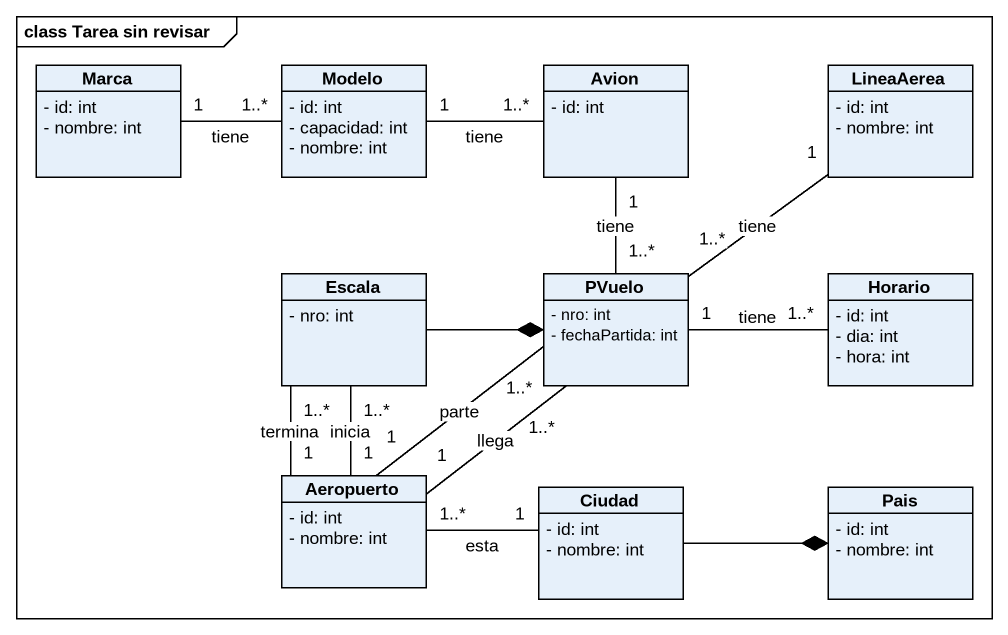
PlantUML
@startuml
mainframe class Tarea sin revisar
hide circle
hide empty members
skinparam classAttributeIconSize 0
class Marca {
  - id: int
  - nombre: int
}
class Modelo {
  - id: int
  - capacidad: int
  - nombre: int
}
class Avion {
  - id: int
}
class LineaAerea {
  - id: int
  - nombre: int
}
class Escala {
  - nro: int
}
class PVuelo {
  - nro: int
  - fechaPartida: int
}
class Horario {
  - id: int
  - dia: int
  - hora: int
}
class Aeropuerto {
  - id: int
  - nombre: int
}
class Ciudad {
  - id: int
  - nombre: int
}
class Pais {
  - id: int
  - nombre: int
}
Modelo "1..*" -left- "1" Marca : tiene
Modelo "1" -right- "1..*" Avion : tiene
Avion "1" -- "1..*" PVuelo : tiene
LineaAerea "1" -- "1..*" PVuelo : tiene
Escala -right-* PVuelo
Escala "1..*" -- "1" Aeropuerto : inicia
Escala "1..*" -- "1" Aeropuerto : termina
PVuelo "1" -right- "1..*" Horario : tiene
PVuelo "1..*" -- "1" Aeropuerto : parte
PVuelo "1..*" -- "1" Aeropuerto : llega
Aeropuerto "1..*" -right- "1" Ciudad : esta
Ciudad -right-* Pais
@enduml
